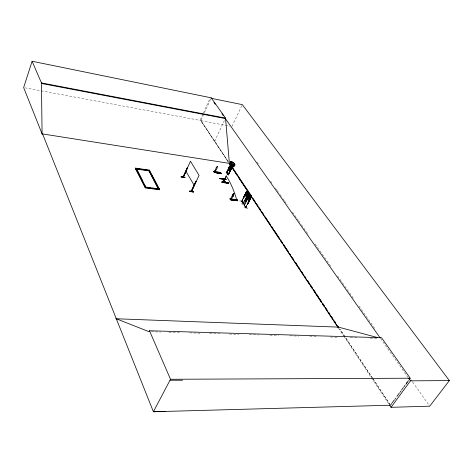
<?xml version="1.0" encoding="UTF-8"?>
<svg xmlns="http://www.w3.org/2000/svg" width="473" height="473" viewBox="0 0 473 473"><rect width="100%" height="100%" fill="white"/><g stroke="black" fill="none" stroke-linecap="round" stroke-linejoin="round"><path stroke-width="0.35" stroke-dasharray="2.37 1.77" d="M245.871 207.783L247.154 205.223M245.842 207.156L245.729 207.789L245.528 207.487M244.299 205.341L245.588 202.816M244.464 205.01L244.139 204.732L244.328 204.998M244.665 201.392C243.376 205.022 242.2 203.898 244.535 201.374M241.514 201.262L243.228 203.922L244.18 201.788M241.886 201.214C241.437 202.225 242.365 201.001 243.441 198.376M242.028 201.226L241.709 200.948M241.49 203.733L245.28 204.017M244.033 207.387C248.301 207.688 249.709 208.64 244.027 207.688M247.751 208.185L243.926 207.564M203 113.904L200.339 119.799L228.979 162.771L200.936 120.526L25.104 87.836M203.295 113.254L209.811 98.851M228.075 161.736L200.854 120.71L203.307 115.288M204.496 112.669L211.023 98.26M214.594 141.427L225.337 118.54M231.918 126.48L242.33 104.639M239.64 200.865L243.53 201.315L239.823 200.836M242.832 198.749L241.656 201.504M242.962 198.766L241.662 201.309L243.37 203.934M243.311 198.358L241.827 201.545M244.05 201.77L243.187 203.668M245.304 202.556L243.973 205.128L245.706 207.759M245.428 202.574L244.121 205.116L245.848 207.771M245.457 202.799L244.169 205.377L243.991 205.128M245.268 203.999L245.268 204.348L241.455 203.721M245.546 207.541L246.865 204.963M245.7 207.541L246.995 204.98M245.688 207.771L247.024 205.205M390.846 404.634L391.709 403.463M403.735 387.02L405.456 384.667M390.58 405.219L391.886 403.434M403.658 387.34L405.402 384.957M243.435 201.457L239.722 201.031M242.176 204.791L245.8 205.17M241.963 201.332L243.571 203.615M151.242 331.756L160.826 332.04M168.938 332.277L180 332.602M189.584 332.886L199.908 333.187M209.492 333.471L219.815 333.772M229.399 334.05L238.983 334.334M249.306 334.636L258.891 334.919M269.953 335.245L278.798 335.505M289.86 335.83L298.705 336.09M309.768 336.409L317.141 336.628M330.408 337.018L337.781 337.237M350.316 337.604L357.689 337.817M370.223 338.189L376.863 338.384M245.789 207.257L244.299 205.128M244.423 205.146L246.019 207.405M244.169 204.756L244.133 205.353M200.854 120.71L229.754 126.078M243.435 203.384L241.833 201.315M257.076 162.05L258.353 163.859M270.716 181.336L271.993 183.146M275.404 187.97L276.681 189.774M277.107 190.377L279.667 193.995M280.093 194.598L282.653 198.217M283.079 198.82L284.356 200.629M284.781 201.232L287.342 204.844M292.456 212.081L298.002 219.915M298.428 220.519L300.982 224.137M301.407 224.74L308.656 234.986M315.053 244.027L330.828 266.329M337.645 275.978L353.845 298.883M358.966 306.114L375.166 329.019M410.978 379.653L412.255 381.463M412.681 382.066L429.732 406.177M380.546 338.491L407.915 377.271M372.547 378.164L345.497 337.58L372.44 378.169M372.955 378.778L390.172 404.604M372.848 378.784L390.012 404.61M338.349 327.913L343.658 335.919M344.066 336.534L371.021 377.152M371.429 377.767L388.989 404.232M345.089 336.965L339.762 328.971L345.065 336.965"/><path stroke-width="0.71" d="M237.411 200.587L236.973 199.612L236.287 199.529L236.878 200.434A90.887 45.455 -86.3 0 0 226.313 176.133L226.189 176.021M230.712 199.606L230.883 199.269L230.718 199.925L237.529 200.765L236.932 199.695L230.15 199.08M230.221 199.086L237.044 200.038L230.12 199.021L230.339 198.435L231.173 198.778M237.564 200.517L230.511 199.618L237.511 200.765M214.44 172.474L221.11 173.579L220.613 172.509C218.857 171.829 221.506 174.513 219.939 172.409M213.908 171.652L220.678 172.911L214.009 171.8M220.66 172.811L213.944 171.788L214.127 171.185L214.89 171.315M214.458 172.592L214.659 172.024M231.143 198.583L230.664 198.654L232.332 195.574A1.017 0.556 -82.7 0 1 233.053 194.427L233.55 193.457M222.671 179.137C223.605 177.765 223.664 182.483 225.124 182.572C225.781 181.869 221.683 178.161 223.049 179.137M224.823 182.507C226.059 182.424 224.379 181.939 225.124 182.572M229.239 167.909L229.529 169.931L230.333 169.571L230.901 168.423L231.362 166.502L230.812 165.674L229.801 166.762L226.792 172.604M214.63 171.557L214.63 171.427M247.32 195.869L246.007 196.543L245.404 195.609L245.629 193.25M245.605 193.232L245.375 195.633M248.154 194.397L248.343 191.979C247.817 189.886 246.392 192.452 246.398 191.76M247.899 199.411L248.508 200.357L249.886 199.736C251.015 197.667 252.275 191.228 249.72 198.885L248.869 199.21L248.479 198.619C247.231 197.022 252.292 193.617 248.839 195.491L248.059 197.016L247.941 199.417M250.796 195.798L250.607 198.187L247.355 204.573M230.824 165.621C228.897 165.988 228.554 168.435 228.577 170.209C229.222 172.355 231.072 169.665 231.344 168.873L228.412 174.909L228.4 174.277M226.798 171.995C227.72 172.55 225 171.859 228.264 174.868L231.244 168.867L231.433 166.484M230.824 198.938L231.409 199.848L231.622 199.429L231.409 199.695L230.729 198.382L230.375 199.086M230.871 198.725L231.185 198.654L230.848 198.542M233.922 193.77L233.396 195.024A1.017 0.556 -82.7 0 1 232.834 196.419L232.887 196.431A1.017 0.556 -82.7 0 0 233.449 195.03L233.833 194.149M228.098 174.608L231.072 168.625M228.571 174.513L228.288 174.306M214.931 172.107L216.516 169.18A0.976 0.503 -81.3 0 0 217.042 167.82L217.456 166.366M244.707 200.499L248.012 194.031M245.789 202.16L248.993 195.739M182.956 177.15L187.645 167.294L183.264 177.464L190.442 161.21L199.05 175.394L191.476 191.583L191.541 190.98M191.139 191.281L195.869 181.283L196.159 181.549L195.869 181.283M191.429 191.139L191.518 190.974M234.017 163.132L235.051 164.639L234.673 165.68L232.994 165.792L230.528 164.545M230.664 164.498L229.973 163.516M183.423 177.068L183.217 177.026M230.7 162.446L230.913 161.855M230.925 161.943L230.735 162.529M230.641 162.511L231.729 163.433M189.436 191.281L193.504 191.961L189.496 191.459M193.439 191.843C184.813 191.37 192.245 190.241 193.492 191.985M221.884 182.146L228.169 182.986L221.884 182.146L222.068 181.75L228.299 182.608L222.079 181.762M222.062 182.436L228.293 183.205L222.074 182.359M230.883 198.583C231.74 198.512 229.967 200.032 230.907 198.66M230.895 166.141L230.629 168.01L229.819 168.997L229.748 167.856L230.936 166.153M247.976 191.902L247.166 194.167L246.474 194.167C246.38 193.528 247.403 191.045 248.018 191.908M250.495 195.698L249.679 197.974L248.981 197.968C248.881 197.324 249.921 194.835 250.536 195.704M338.089 327.109L229.387 163.38L225.538 118.108L211.218 97.828L32.105 61.259L23.65 87.57L42.091 133.883L42.594 133.965M165.716 411.475L153.394 411.741L42.582 133.93L42.079 133.853L41.458 82.917L32.105 61.259M247.994 194.084L248.254 194.391L244.99 200.759M234.484 165.526L234.732 164.545L233.816 163.203L232.219 162.162L230.907 161.949M135.349 168.435L135.479 168.116L149.391 170.114L159.638 189.768L145.424 187.905L135.349 168.435L136.738 168.63M136.437 169.074L136.573 168.755L145.974 187.462M149.391 170.114L149.533 170.948L135.615 168.956L135.751 168.636L149.669 170.635L149.533 170.948M145.14 187.355L145.282 187.03L159.484 188.898L159.342 189.218M145.424 187.905L135.479 168.116M217.533 166.602L217.231 166.2L216.687 167.265A0.976 0.503 -81.3 0 0 216.013 168.4L214.576 171.551L215.138 172.385L215.333 172.125L215.138 172.533L214.612 171.699M229.73 166.537L226.809 172.627L229.707 166.39L226.632 172.379M229.831 165.739L231.013 166.579L232.852 167.034L233.798 166.798L234.218 166.159L234.017 165.278L232.61 164.013M211.218 97.828L211.023 98.26L242.33 104.639L449.35 380.588L429.732 406.177L391.029 407.312L389.397 404.853M183.252 176.813L183.252 177.41M187.509 167.276L183.092 177.405M184.99 177.434L181.047 176.884L184.902 177.286M191.47 191.547L196.011 181.301M196.017 181.526L191.334 191.565L191.169 191.317M225.94 179.598L219.567 178.487L225.94 179.598L226.106 179.184M219.744 178.77L219.91 178.356L219.744 178.664L225.917 179.48M234.194 199.683L234.709 199.701M214.458 172.284L214.127 171.185M214.375 172.071L214.488 171.114L214.375 172.071L214.777 171.504M217.545 172.048L218.041 172.964L217.545 172.048L218.219 172.148L218.715 173.065L218.219 172.148M228.293 182.578L228.288 183.234M218.822 172.243L219.312 173.159L218.822 172.243L219.49 172.343L219.986 173.26L219.49 172.343M409.322 379.381L410.18 378.211L381.534 337.722L149.486 330.757L149.03 331.691L116.305 318.761M226.336 176.015L224.101 180.562M224.161 180.585L226.342 175.997M228.252 174.638L230.901 169.239M230.221 198.843L230.339 198.435M230.913 198.926L231.078 198.589M233.833 199.222L234.383 200.215L233.833 199.222L234.525 199.31L235.075 200.298L234.525 199.31M235.14 199.387L235.684 200.375L235.14 199.387L235.826 199.47L236.376 200.457L235.826 199.47M243.157 198.116L246.338 191.707L247.734 191.127M243.282 198.134L246.528 191.778M246.492 191.949L243.311 198.358M243.441 198.376L245.712 193.924M244.831 200.511L247.444 195.426M244.86 200.741C246.114 201.167 250.885 184.848 247.208 195.077L246.368 195.402L246.055 193.327L247.692 191.122M245.629 201.918L248.881 195.497M245.759 201.936L248.839 195.491M245.919 202.178L248.207 197.72M247.196 204.324L250.501 197.815M247.326 204.342L250.282 198.601M247.485 204.584L250.773 198.205L250.483 197.945L250.773 198.205M149.486 330.757L170.505 379.275L153.394 411.741L390.42 405.225M231.196 199.405L232.887 196.431M218.041 172.621L217.905 172.29M234.023 165.278L232.615 164.042L233.851 165.266L234.017 166.07L232.757 166.868M231.776 163.569L230.588 162.428L230.806 161.742L232.231 161.985L234.029 163.132M214.76 171.327L214.689 171.681L214.015 171.581M392.135 402.878L394.287 399.939M396.865 396.415L399.443 392.892M401.589 389.953L403.303 387.606M406.313 383.497L408.459 380.558M394.937 399.259L395.812 398.065M400.17 392.105L401.045 390.917M405.84 384.36L407.147 382.574M391.029 407.312L410.44 380.848L449.35 380.588M181.058 176.819L184.99 177.375M230.511 164.598L229.831 163.492M222.836 178.841L225.201 182.507M234.726 199.908L234.685 199.582M234.17 199.636L234.578 199.6M229.949 163.557L230.558 163.132M229.754 163.534L230.434 163.138L232.651 164.036M217.941 172.273L218.479 172.58L218.029 172.332M247.361 195.875L246.019 196.49M213.837 171.628L214.375 172.462L221.11 173.425L220.572 172.592L213.944 171.811M230.032 198.879L230.623 199.783L237.529 200.599M230.044 198.908L236.914 199.754M236.849 199.748L237.032 200.038M232.917 165.562L234.395 165.467M170.505 379.275L410.18 378.211M170.002 380.227L182.513 380.239M234.608 199.919L234.271 199.671M115.69 318.737L338.532 327.127L377.466 337.556M218.266 172.704L218.36 172.397M230.729 198.382L230.617 199.37M230.925 199.34L231.622 199.429M232.332 195.574L232.278 195.568A1.017 0.556 -82.7 0 1 233 194.421L233.496 193.451L233.964 193.652M189.507 191.127L193.504 191.66M148.688 187.816L150.112 188.006M152.241 188.284L153.66 188.473M145.566 187.58L159.779 189.448M219.892 178.374L226.129 179.202M248.254 194.391L247.917 194.113M138.826 168.932L140.215 169.133M142.302 169.435L143.691 169.63M145.779 169.931L147.168 170.132M214.168 171.25L214.896 171.492M214.269 172.296L221.145 173.343M228.4 174.484L226.934 172.379L228.583 174.561M214.375 172.462L221.098 173.579M228.648 170.185L228.766 167.838M231.078 166.419L232.769 166.88M42.079 133.853L229.772 163.445L231.001 165.29M232.249 161.973L230.812 161.837M41.458 82.917L225.538 118.108M41.293 83.425L225.337 118.54L380.121 337.888M230.653 164.474L232.929 165.591M231.126 166.478L230.12 165.816M225.302 182.217L223.167 178.812M224.864 182.483L222.712 179.09L224.87 182.537M213.967 102.434L215.233 104.226M221.967 113.768L223.232 115.56M408.755 378.459L410.44 380.848M232.225 167.135L240.402 179.444M241.224 180.674L243.264 183.749M244.086 184.978L251.441 196.059M253.079 198.518L255.124 201.599M256.348 203.443L257.986 205.903M259.21 207.748L260.848 210.213M262.072 212.058L263.709 214.517M265.341 216.977L267.387 220.057M268.209 221.287L270.249 224.362M271.478 226.212L273.11 228.672M274.34 230.517L279.655 238.516M280.471 239.746L282.517 242.826M283.333 244.056L285.379 247.131M286.195 248.36L288.24 251.441M289.464 253.286L290.694 255.13M292.326 257.59L293.556 259.441M295.601 262.515L297.233 264.975M298.463 266.825L300.095 269.285M301.325 271.13L302.957 273.589M304.594 276.055L305.818 277.899M307.456 280.359L309.502 283.439M310.318 284.669L312.363 287.744M313.587 289.588L315.225 292.054M316.449 293.899L318.903 297.588M319.724 298.824L321.764 301.898M322.586 303.128L324.626 306.208M325.448 307.438L327.08 309.898M328.717 312.357L329.941 314.208M331.579 316.668L332.803 318.512M334.441 320.972L335.664 322.823M337.71 325.897L338.532 327.127M250.211 194.917L250.838 195.804M229.299 163.581L237.47 175.891M238.286 177.121L279.537 239.285M280.353 240.515L282.393 243.595M283.209 244.825L309.348 284.214M310.164 285.45L312.21 288.524M313.025 289.754L321.191 302.064M322.42 303.908L324.46 306.989M325.276 308.219L337.941 327.298M231.344 168.873L231.013 168.601L231.22 168.849M236.287 199.529L236.878 200.434M226.774 172.391L228.406 174.88M214.547 171.125L214.831 171.528M185.859 171.196L194.308 185.493M149.87 171.581L150.887 173.467M151.561 174.732L157.988 186.699M158.668 187.958L159.638 189.768M137.424 170.972L142.355 180.485M144.986 185.558L145.649 186.829M148.865 170.517L158.52 189.111L148.865 170.517"/></g></svg>
